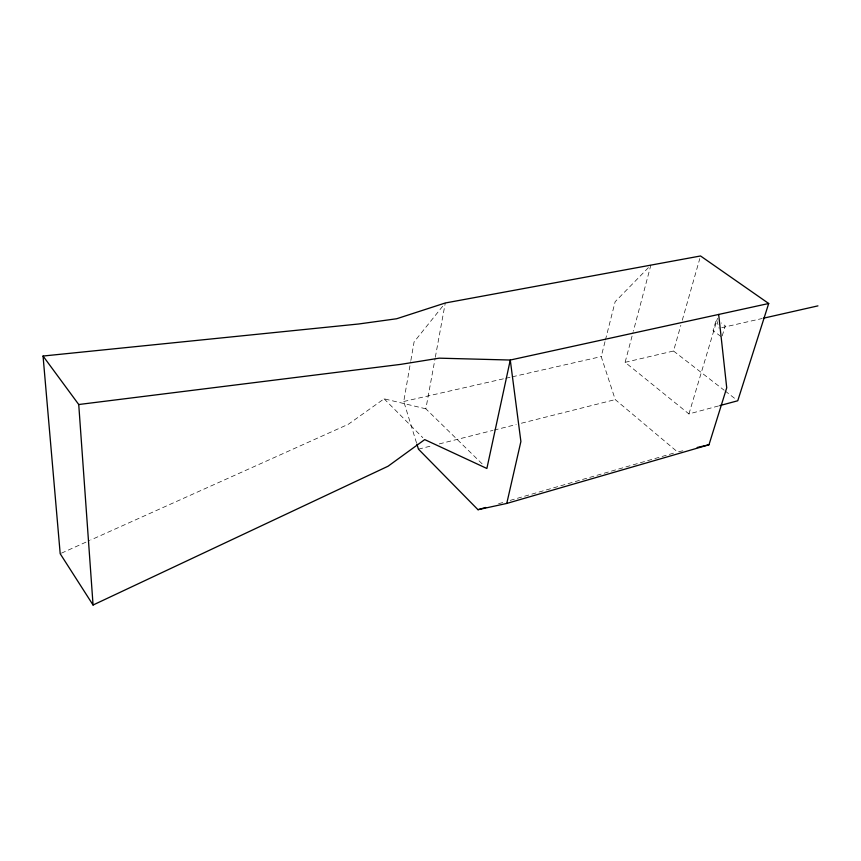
<?xml version="1.0" encoding="UTF-8"?>
<svg xmlns="http://www.w3.org/2000/svg" width="861" height="861" viewBox="0 0 861 861"><rect width="100%" height="100%" fill="white"/><g stroke="black" fill="none" stroke-linecap="round" stroke-linejoin="round"><path stroke-width="0.65" stroke-dasharray="4.3 3.23" d="M416.509 442.888L403.744 401.484L410.632 361.781M410.869 360.458L414.076 341.935L442.823 306.064M482.106 463.821L425.851 408.814L435.085 358.553M435.322 357.229L445.277 302.986M682.805 450.798L677.575 451.993L615.238 399.601L601.215 356.583L605.1 341.268M605.423 339.998L615.152 301.705L650.862 265.134L633.352 331.216M718.483 405.961L688.94 413.937L625.108 362.32L633.007 332.518M625.108 362.32L673.528 351.019L680.836 325.329M682.289 320.195L699.81 258.548M688.94 413.937L717.514 318.279M722.218 335.887L725.253 325.856L721.324 322.972M425.851 408.814L384.092 398.815L348.35 424.258L90.846 539.944M61.422 553.171L89.619 540.504M498.584 503.739L505.03 501.877M510.175 500.392L676.283 452.369M418.446 449.151L432.782 445.546M439.293 443.91L492.729 430.446M494.031 430.123L516.191 424.538M521.4 423.225L615.238 399.601M721.722 327.664L762.039 318.538M403.744 401.484L504.438 378.592M505.751 378.291L510.982 377.096M512.284 376.806L601.215 356.583M720.861 336.425L713.048 330.635L716.406 319.377L719.118 328.256M673.528 351.019L724.069 390.162M725.123 390.98L735.649 399.127M384.092 398.815L422.826 437.689"/><path stroke-width="1.29" d="M416.896 444.136L418.446 449.151L477.984 509.701L506.763 503.437L520.894 441.51L510.272 360.038L439.196 358.165L400.656 364.375L78.738 404.519L43.05 356.034L358.65 323.994L396.652 318.753L445.277 302.986L700.542 255.975L768.701 303.502L737.759 400.763L719.774 405.617M506.763 503.437L708.98 444.771L726.727 387.794L718.666 314.448M43.05 356.034L60.195 553.72L93.063 605.025L388.053 466.231L424.71 439.594L486.874 468.481L510.272 360.038L768.701 303.502M477.984 509.701L485.712 507.463M697.195 447.483L708.98 444.771M763.33 318.236L817.95 305.87M78.738 404.519L93.063 605.025"/></g></svg>
